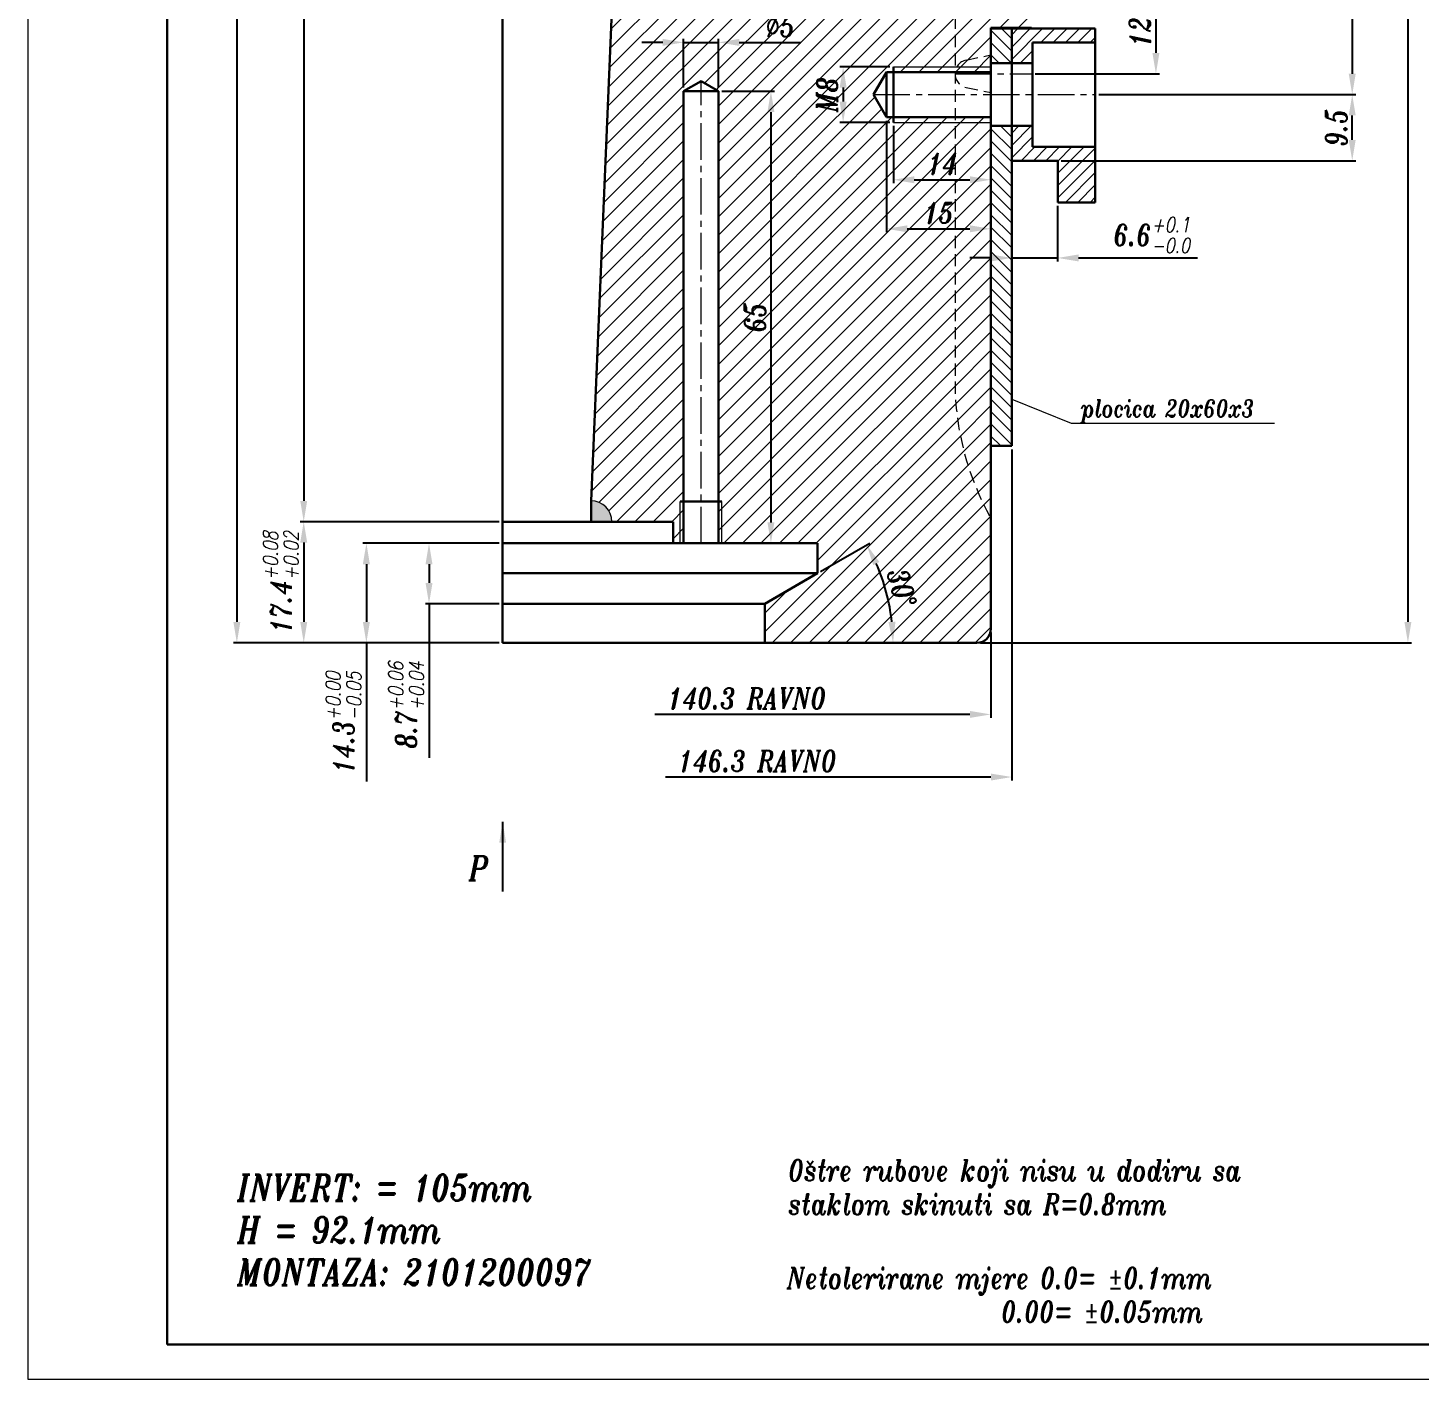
# Model space of a CAD drawing. Extents: x 459 to 1033, y 12 to 616.
# Drawn here: x 459.4 to 659.5, y 12.4 to 206.6 of the extents above; entities that cross this region are included whole.
import ezdxf

# ---------------------------------------------------------------- set-up
doc = ezdxf.new("R2010")
doc.units = 0
doc.header["$LTSCALE"] = 7
doc.header["$MEASUREMENT"] = 0
doc.linetypes.add('CENTER2', pattern=[1.125, 0.75, -0.125, 0.125, -0.125])
doc.linetypes.add('HIDDEN', pattern=[0.375, 0.25, -0.125])
doc.layers.get('0').update_dxf_attribs({"linetype": 'CONTINUOUS', "lineweight": 15})
for name, color, linetype, lineweight in [('1', 1, 'CENTER2', 15), ('2', 2, 'HIDDEN', 15), ('3', 3, 'CONTINUOUS', 30), ('8', 250, 'CONTINUOUS', 15)]:
    doc.layers.add(name, color=color, linetype=linetype, lineweight=lineweight)
doc.styles.add('ITALICT', font='ITALICT.shx', dxfattribs={"width": 0.8, "height": 3})
doc.dimstyles.get("Standard").update_dxf_attribs({"dimtxt": 3, "dimasz": 3, "dimexe": 0.5, "dimexo": 0.5, "dimgap": 0.8, "dimtad": 1, "dimdsep": 46, "dimtxsty": 'ITALICT', "dimcen": 0.09, "dimazin": 2, "dimtfac": 1, "dimtmove": 0, "dimatfit": 3, "dimfxl": 1, "dimtolj": 1, "dimtzin": 0, "dimarcsym": 0})

# ---------------------------------------------------------------- blocks, each defined once
blk = doc.blocks.new('*D64')
at = {"color": 0, "lineweight": -2, "transparency": 16777216}
for p, q in [((583.78, 192.52), (583.78, 184.28)), ((586.78, 184.78), (594.78, 184.78))]:
    blk.add_line(p, q, dxfattribs=at)
at = {"color": 0, "transparency": 16777216}
for points in [[(586.78, 185.28), (586.78, 184.28), (583.78, 184.78)], [(594.78, 185.28), (594.78, 184.28), (597.78, 184.78)]]:
    blk.add_solid(points, dxfattribs=at)
at = {"color": 0, "transparency": 16777216, "insert": (590.78, 187.08), "char_height": 3, "attachment_point": 5, "style": 'ITALICT'}
blk.add_mtext('\\A1;14', dxfattribs=at)
blk = doc.blocks.new('*D65')
at = {"color": 0, "lineweight": -2, "transparency": 16777216}
for p, q in [((582.78, 193.27), (582.78, 177.23)), ((585.78, 177.73), (594.78, 177.73))]:
    blk.add_line(p, q, dxfattribs=at)
at = {"color": 0, "transparency": 16777216}
for points in [[(585.78, 178.23), (585.78, 177.23), (582.78, 177.73)], [(594.78, 178.23), (594.78, 177.23), (597.78, 177.73)]]:
    blk.add_solid(points, dxfattribs=at)
at = {"color": 0, "transparency": 16777216, "insert": (590.28, 180.03), "char_height": 3, "attachment_point": 5, "style": 'ITALICT'}
blk.add_mtext('\\A1;15', dxfattribs=at)
blk = doc.blocks.new('*D17')
at = {"color": 0, "lineweight": -2, "transparency": 16777216}
for p, q in [((606.08, 332.72), (650.21, 332.72)), ((649.71, 329.72), (649.71, 200.02)), ((613.28, 197.02), (650.21, 197.02))]:
    blk.add_line(p, q, dxfattribs=at)
at = {"color": 0, "transparency": 16777216}
for points in [[(649.21, 329.72), (650.21, 329.72), (649.71, 332.72)], [(649.21, 200.02), (650.21, 200.02), (649.71, 197.02)]]:
    blk.add_solid(points, dxfattribs=at)
at = {"color": 0, "transparency": 16777216, "insert": (647.41, 264.87), "char_height": 3, "attachment_point": 5, "rotation": 90, "style": 'ITALICT'}
blk.add_mtext('\\A1;135.7{}{\\H0.71x;\\C3;%%p0.1}', dxfattribs=at)
blk = doc.blocks.new('*D22')
at = {"color": 0, "lineweight": -2, "transparency": 16777216}
for p, q in [((604.13, 212.02), (622, 212.02)), ((621.5, 209.02), (621.5, 203.02)), ((604.13, 200.02), (622, 200.02))]:
    blk.add_line(p, q, dxfattribs=at)
at = {"color": 0, "transparency": 16777216}
for points in [[(621, 209.02), (622, 209.02), (621.5, 212.02)], [(621, 203.02), (622, 203.02), (621.5, 200.02)]]:
    blk.add_solid(points, dxfattribs=at)
at = {"color": 0, "transparency": 16777216, "insert": (619.2, 206.02), "char_height": 3, "attachment_point": 5, "rotation": 90, "style": 'ITALICT'}
blk.add_mtext('\\A1;12', dxfattribs=at)
blk = doc.blocks.new('*D23')
at = {"color": 0, "lineweight": -2, "transparency": 16777216}
for p, q in [((527.13, 376.12), (498.55, 376.12)), ((499.05, 373.12), (499.05, 138.62)), ((527.13, 135.62), (498.55, 135.62))]:
    blk.add_line(p, q, dxfattribs=at)
at = {"color": 0, "transparency": 16777216}
for points in [[(498.55, 373.12), (499.55, 373.12), (499.05, 376.12)], [(498.55, 138.62), (499.55, 138.62), (499.05, 135.62)]]:
    blk.add_solid(points, dxfattribs=at)
at = {"color": 0, "transparency": 16777216, "insert": (496.75, 255.87), "char_height": 3, "attachment_point": 5, "rotation": 90, "style": 'ITALICT'}
blk.add_mtext('\\A1;240.5{}{\\H0.71x;\\C3;%%p0.05}', dxfattribs=at)
blk = doc.blocks.new('*D24')
at = {"color": 0, "lineweight": -2, "transparency": 16777216}
for p, q in [((527.13, 135.62), (498.55, 135.62)), ((499.05, 132.62), (499.05, 121.22)), ((527.13, 118.22), (498.55, 118.22))]:
    blk.add_line(p, q, dxfattribs=at)
at = {"color": 0, "transparency": 16777216}
for points in [[(498.55, 132.62), (499.55, 132.62), (499.05, 135.62)], [(498.55, 121.22), (499.55, 121.22), (499.05, 118.22)]]:
    blk.add_solid(points, dxfattribs=at)
at = {"color": 0, "transparency": 16777216, "insert": (495.76, 126.92), "char_height": 3, "attachment_point": 5, "rotation": 90, "style": 'ITALICT'}
blk.add_mtext('\\A1;17.4{}{\\H0.71x;\\C3;\\S+0.08^ +0.02;}', dxfattribs=at)
blk = doc.blocks.new('*D69')
at = {"color": 0, "lineweight": -2, "transparency": 16777216}
for p, q in [((583.28, 201.02), (576.06, 201.02)), ((576.56, 198.02), (576.56, 196.02)), ((583.28, 193.02), (576.06, 193.02))]:
    blk.add_line(p, q, dxfattribs=at)
at = {"color": 0, "transparency": 16777216}
for points in [[(576.06, 198.02), (577.06, 198.02), (576.56, 201.02)], [(576.06, 196.02), (577.06, 196.02), (576.56, 193.02)]]:
    blk.add_solid(points, dxfattribs=at)
at = {"color": 0, "transparency": 16777216, "insert": (574.26, 197.02), "char_height": 3, "attachment_point": 5, "rotation": 90, "style": 'ITALICT'}
blk.add_mtext('\\A1;M8', dxfattribs=at)
blk = doc.blocks.new('*D26')
at = {"color": 0, "lineweight": -2, "transparency": 16777216}
for p, q in [((527.13, 132.52), (507.55, 132.52)), ((508.05, 129.52), (508.05, 121.22)), ((527.13, 118.22), (507.55, 118.22)), ((508.05, 118.22), (508.05, 98.26))]:
    blk.add_line(p, q, dxfattribs=at)
at = {"color": 0, "transparency": 16777216}
for points in [[(507.55, 129.52), (508.55, 129.52), (508.05, 132.52)], [(507.55, 121.22), (508.55, 121.22), (508.05, 118.22)]]:
    blk.add_solid(points, dxfattribs=at)
at = {"color": 0, "transparency": 16777216, "insert": (504.76, 106.74), "char_height": 3, "attachment_point": 5, "rotation": 90, "style": 'ITALICT'}
blk.add_mtext('\\A1;14.3{}{\\H0.71x;\\C3;\\S+0.00^ -0.05;}', dxfattribs=at)
blk = doc.blocks.new('*D27')
at = {"color": 0, "lineweight": -2, "transparency": 16777216}
for p, q in [((527.13, 132.52), (516.55, 132.52)), ((517.05, 129.52), (517.05, 126.82)), ((527.13, 123.82), (516.55, 123.82)), ((517.05, 123.82), (517.05, 101.7))]:
    blk.add_line(p, q, dxfattribs=at)
at = {"color": 0, "transparency": 16777216}
for points in [[(516.55, 129.52), (517.55, 129.52), (517.05, 132.52)], [(516.55, 126.82), (517.55, 126.82), (517.05, 123.82)]]:
    blk.add_solid(points, dxfattribs=at)
at = {"color": 0, "transparency": 16777216, "insert": (513.76, 109.27), "char_height": 3, "attachment_point": 5, "rotation": 90, "style": 'ITALICT'}
blk.add_mtext('\\A1;8.7{}{\\H0.71x;\\C3;\\S+0.06^ +0.04;}', dxfattribs=at)
blk = doc.blocks.new('*D32')
at = {"color": 0, "lineweight": -2, "transparency": 16777216}
for p, q in [((527.13, 385.62), (488.94, 385.62)), ((489.44, 382.62), (489.44, 121.22)), ((527.13, 118.22), (488.94, 118.22))]:
    blk.add_line(p, q, dxfattribs=at)
at = {"color": 0, "transparency": 16777216}
for points in [[(488.94, 382.62), (489.94, 382.62), (489.44, 385.62)], [(488.94, 121.22), (489.94, 121.22), (489.44, 118.22)]]:
    blk.add_solid(points, dxfattribs=at)
at = {"color": 0, "transparency": 16777216, "insert": (487.14, 251.92), "char_height": 3, "attachment_point": 5, "rotation": 90, "style": 'ITALICT'}
blk.add_mtext('\\A1;267.4', dxfattribs=at)
blk = doc.blocks.new('*D38')
at = {"color": 0, "lineweight": -2, "transparency": 16777216}
for p, q in [((607.38, 181.02), (607.38, 173.04)), ((597.78, 173.54), (594.78, 173.54)), ((600.78, 173.54), (607.38, 173.54)), ((610.38, 173.54), (627.47, 173.54))]:
    blk.add_line(p, q, dxfattribs=at)
at = {"color": 0, "transparency": 16777216}
for points in [[(597.78, 174.04), (597.78, 173.04), (600.78, 173.54)], [(610.38, 174.04), (610.38, 173.04), (607.38, 173.54)]]:
    blk.add_solid(points, dxfattribs=at)
at = {"color": 0, "transparency": 16777216, "insert": (620.9, 176.83), "char_height": 3, "attachment_point": 5, "style": 'ITALICT'}
blk.add_mtext('\\A1;6.6{}{\\H0.71x;\\C3;\\S+0.1^ -0.0;}', dxfattribs=at)
blk = doc.blocks.new('*D39')
at = {"color": 0, "lineweight": -2, "transparency": 16777216}
for p, q in [((613.28, 197.02), (650.21, 197.02)), ((649.71, 190.52), (649.71, 194.02)), ((607.88, 187.52), (650.21, 187.52))]:
    blk.add_line(p, q, dxfattribs=at)
at = {"color": 0, "transparency": 16777216}
for points in [[(649.21, 194.02), (650.21, 194.02), (649.71, 197.02)], [(649.21, 190.52), (650.21, 190.52), (649.71, 187.52)]]:
    blk.add_solid(points, dxfattribs=at)
at = {"color": 0, "transparency": 16777216, "insert": (647.41, 192.27), "char_height": 3, "attachment_point": 5, "rotation": 90, "style": 'ITALICT'}
blk.add_mtext('\\A1;9.5', dxfattribs=at)
blk = doc.blocks.new('*D40')
at = {"color": 0, "lineweight": -2, "transparency": 16777216}
for p, q in [((597.78, 119.72), (597.78, 107.42)), ((594.78, 107.92), (549.51, 107.92))]:
    blk.add_line(p, q, dxfattribs=at)
at = {"color": 0, "transparency": 16777216}
blk.add_solid([(594.78, 108.42), (594.78, 107.42), (597.78, 107.92)], dxfattribs=at)
at = {"color": 0, "transparency": 16777216, "insert": (562.71, 110.22), "char_height": 3, "attachment_point": 5, "style": 'ITALICT'}
blk.add_mtext('\\A1;140.3 RAVNO', dxfattribs=at)
blk = doc.blocks.new('*D42')
at = {"color": 0, "lineweight": -2, "transparency": 16777216}
for p, q in [((600.78, 146.02), (600.78, 98.42)), ((597.78, 98.92), (551.01, 98.92))]:
    blk.add_line(p, q, dxfattribs=at)
at = {"color": 0, "transparency": 16777216}
blk.add_solid([(597.78, 99.42), (597.78, 98.42), (600.78, 98.92)], dxfattribs=at)
at = {"color": 0, "transparency": 16777216, "insert": (564.21, 101.22), "char_height": 3, "attachment_point": 5, "style": 'ITALICT'}
blk.add_mtext('\\A1;146.3 RAVNO', dxfattribs=at)
blk = doc.blocks.new('*D45')
at = {"color": 0, "lineweight": -2, "transparency": 16777216}
for p, q in [((606.08, 332.72), (658.21, 332.72)), ((657.71, 329.72), (657.71, 121.22)), ((596.28, 118.22), (658.21, 118.22))]:
    blk.add_line(p, q, dxfattribs=at)
at = {"color": 0, "transparency": 16777216}
for points in [[(657.21, 329.72), (658.21, 329.72), (657.71, 332.72)], [(657.21, 121.22), (658.21, 121.22), (657.71, 118.22)]]:
    blk.add_solid(points, dxfattribs=at)
at = {"color": 0, "transparency": 16777216, "insert": (655.41, 215.82), "char_height": 3, "attachment_point": 5, "rotation": 90, "style": 'ITALICT'}
blk.add_mtext('\\A1;214.5', dxfattribs=at)
blk = doc.blocks.new('*D71')
at = {"color": 0, "lineweight": -2, "transparency": 16777216}
for p, q in [((559.13, 197.52), (566.68, 197.52)), ((566.18, 194.52), (566.18, 135.52))]:
    blk.add_line(p, q, dxfattribs=at)
at = {"color": 0, "transparency": 16777216}
for points in [[(565.68, 194.52), (566.68, 194.52), (566.18, 197.52)], [(565.68, 135.52), (566.68, 135.52), (566.18, 132.52)]]:
    blk.add_solid(points, dxfattribs=at)
at = {"color": 0, "transparency": 16777216, "insert": (563.88, 165.02), "char_height": 3, "attachment_point": 5, "rotation": 90, "style": 'ITALICT'}
blk.add_mtext('\\A1;65', dxfattribs=at)
blk = doc.blocks.new('*D72')
at = {"color": 0, "lineweight": -2, "transparency": 16777216}
for p, q in [((550.63, 204.53), (547.63, 204.53)), ((553.63, 198.02), (553.63, 205.03)), ((553.63, 204.53), (558.63, 204.53)), ((558.63, 198.02), (558.63, 205.03)), ((561.63, 204.53), (570.46, 204.53))]:
    blk.add_line(p, q, dxfattribs=at)
at = {"color": 0, "transparency": 16777216}
for points in [[(550.63, 205.03), (550.63, 204.03), (553.63, 204.53)], [(561.63, 205.03), (561.63, 204.03), (558.63, 204.53)]]:
    blk.add_solid(points, dxfattribs=at)
at = {"color": 0, "transparency": 16777216, "insert": (567.55, 206.83), "char_height": 3, "attachment_point": 5, "style": 'ITALICT'}
blk.add_mtext('\\A1;%%c5', dxfattribs=at)
blk = doc.blocks.new('*D73')
at = {"color": 0, "lineweight": -2, "transparency": 16777216}
blk.add_line((573.32, 128.46), (580.39, 132.54), dxfattribs=at)
blk.add_arc((555.58, 118.22), 28.14, 6.1107, 23.8893, dxfattribs=at)
at = {"color": 0, "transparency": 16777216}
for points in [[(580.87, 129.39), (581.76, 129.84), (579.96, 132.29)], [(584.07, 121.24), (583.07, 121.19), (583.73, 118.22)]]:
    blk.add_solid(points, dxfattribs=at)
at = {"color": 0, "transparency": 16777216, "insert": (584.99, 126.1), "char_height": 3, "attachment_point": 5, "rotation": 285, "style": 'ITALICT'}
blk.add_mtext('\\A1;30°', dxfattribs=at)

msp = doc.modelspace()

# ---------------------------------------------------------------- hatches: boundary and pattern name
h = msp.add_hatch(color=256)
h.dxf.hatch_style = 1
h.paths.add_polyline_path([(540.334, 138.621), (540.334, 135.621), (543.334, 135.621, 0.41421356)])
at = {"layer": '8'}
h = msp.add_hatch(dxfattribs=at)
h.set_pattern_fill('ANSI31', color=256, scale=15)
h.paths.add_polyline_path([(559.134, 138.521), (558.634, 138.521), (558.634, 132.521), (559.134, 132.521)], flags=17)
h.paths.add_polyline_path([(553.634, 138.521), (553.134, 138.521), (553.134, 132.521), (553.634, 132.521)], flags=17)
h.paths.add_polyline_path([(597.784, 193.021), (592.634, 193.021), (592.634, 155.771, 0.1289713), (597.784, 136.1374)], flags=17)
h.paths.add_polyline_path([(597.784, 193.771), (592.634, 193.771), (592.634, 193.021), (597.784, 193.021)], flags=17)
h.paths.add_polyline_path([(592.634, 193.771), (583.784, 193.771), (583.784, 193.021), (592.634, 193.021)], flags=17)
h.paths.add_polyline_path([(592.634, 201.021), (583.784, 201.021), (583.784, 200.271), (592.634, 200.271)], flags=17)
h.paths.add_polyline_path([(597.784, 201.021), (592.902, 201.021, 0.09989808), (592.6497, 200.271), (597.784, 200.271)], flags=17)
h.paths.add_polyline_path([(597.784, 202.7353), (594.2182, 201.9773, 0.21255656), (592.902, 201.021), (597.784, 201.021)], flags=17)
h.paths.add_polyline_path([(592.902, 201.021), (592.634, 201.021), (592.634, 200.271), (592.6497, 200.271, -0.09989808)], flags=17)
h.paths.add_polyline_path([(597.784, 206.621), (603.634, 206.621), (603.634, 208.0633), (594.2182, 210.0647, -0.35411857), (592.634, 212.021), (592.634, 201.021), (592.902, 201.021, -0.21255656), (594.2182, 201.9773), (597.784, 202.7353)])
h.paths.add_polyline_path([(603.634, 212.021), (592.634, 212.021, 0.35411857), (594.2182, 210.0647), (603.634, 208.0633)], flags=17)
h.paths.add_polyline_path([(603.634, 215.9787), (594.2182, 213.9773, 0.35411857), (592.634, 212.021), (603.634, 212.021)], flags=17)
h.paths.add_polyline_path([(603.634, 220.0633), (594.2182, 222.0647, -0.35411857), (592.634, 224.021), (592.634, 212.021, -0.35411857), (594.2182, 213.9773), (603.634, 215.9787)])
h.paths.add_polyline_path([(603.634, 232.0633), (594.2182, 234.0647, -0.35411857), (592.634, 236.021), (592.634, 224.021, -0.35411857), (594.2182, 225.9773), (603.634, 227.9787)])
h.paths.add_polyline_path([(603.634, 244.0633), (594.2182, 246.0647, -0.35411857), (592.634, 248.021), (592.634, 236.021, -0.35411857), (594.2182, 237.9773), (603.634, 239.9787)])
h.paths.add_polyline_path([(603.634, 256.0633), (594.2182, 258.0647, -0.35411857), (592.634, 260.021), (592.634, 248.021, -0.35411857), (594.2182, 249.9773), (603.634, 251.9787)])
h.paths.add_polyline_path([(603.634, 275.971), (592.634, 286.971), (592.634, 260.021, -0.35411857), (594.2182, 261.9773), (603.634, 263.9787)])
h.paths.add_polyline_path([(583.634, 385.621), (582.634, 385.621), (582.634, 365.621), (583.634, 365.621)], flags=17)
h.paths.add_polyline_path([(572.634, 385.621), (571.634, 385.621), (571.634, 365.621), (572.634, 365.621)], flags=17)
h.paths.add_polyline_path([(581.8272, 291.2139), (581.8272, 296.8282), (577.3272, 296.8282), (577.3272, 291.2139)], flags=24)
h.paths.add_polyline_path([(546.4983, 222.7657), (556.9126, 222.7657), (556.9126, 227.2657), (546.4983, 227.2657)], flags=24)
h.paths.add_polyline_path([(583.1902, 227.3629), (588.201, 231.1815), (585.4734, 234.7607), (580.4626, 230.9421)], flags=24)
h.paths.add_polyline_path([(564.684, 204.5821), (570.4126, 204.5821), (570.4126, 209.0821), (564.684, 209.0821)], flags=24)
h.paths.add_polyline_path([(576.5071, 193.6425), (576.5071, 200.3996), (572.0071, 200.3996), (572.0071, 193.6425)], flags=24)
h.paths.add_polyline_path([(566.1277, 162.1567), (566.1277, 167.8853), (561.6277, 167.8853), (561.6277, 162.1567)], flags=24)
h.paths.add_polyline_path([(587.6483, 177.7781), (592.9198, 177.7781), (592.9198, 182.2781), (587.6483, 182.2781)], flags=24)
h.paths.add_polyline_path([(588.2055, 184.8305), (593.3626, 184.8305), (593.3626, 189.3305), (588.2055, 189.3305)], flags=24)
h.paths.add_polyline_path([(581.8826, 129.002), (583.7498, 122.0335), (588.0964, 123.1982), (586.2292, 130.1666)], flags=24)
h.paths.add_polyline_path([(595.7269, 216.5126), (600.5412, 216.5126), (600.5412, 221.0126), (595.7269, 221.0126)], flags=24)
edge = h.paths.add_edge_path()
edge.add_arc((540.334, 135.621), 3, 0, 90)
edge.add_line((540.334, 138.621), (543.4943, 212.8836))
edge.add_arc((43.9464, 234.1421), 500, 357.563227, 359.596515)
edge.add_line((543.934, 230.621), (544.434, 301.621))
edge.add_arc((700.3997, 300.5227), 155.9696, 173.527898, 179.596515, ccw=False)
edge.add_arc((465.934, 327.121), 80, 353.527898, 360)
edge.add_arc((740.1903, 327.121), 194.2562, 171.074363, 180, ccw=False)
edge.add_arc((479.134, 368.121), 70, 351.074363, 360)
edge.add_arc((521.8674, 368.121), 27.2667, 0, 10.754411)
edge.add_arc((547.934, 376.121), 3, 283.907971, 360)
edge.add_line((550.934, 376.121), (555.234, 376.121))
edge.add_line((555.234, 376.121), (555.234, 374.121))
edge.add_line((555.234, 374.121), (560.234, 374.121))
edge.add_line((560.234, 374.121), (560.234, 376.121))
edge.add_line((560.234, 376.121), (565.7189, 385.621))
edge.add_line((565.7189, 385.621), (571.634, 385.621))
edge.add_line((571.634, 385.621), (571.634, 365.621))
edge.add_line((571.634, 365.621), (572.634, 365.621))
edge.add_line((572.634, 365.621), (572.634, 363.621))
edge.add_line((572.634, 363.621), (577.634, 360.7343))
edge.add_line((577.634, 360.7343), (582.634, 363.621))
edge.add_line((582.634, 363.621), (582.634, 365.621))
edge.add_line((582.634, 365.621), (583.634, 365.621))
edge.add_line((583.634, 365.621), (583.634, 385.621))
edge.add_line((583.634, 385.621), (589.584, 385.621))
edge.add_arc((589.584, 382.621), 3, 0, 90, ccw=False)
edge.add_line((592.584, 382.621), (592.584, 287.021))
edge.add_line((592.584, 287.021), (592.634, 286.971))
edge.add_line((592.634, 286.971), (592.634, 201.021))
edge.add_line((592.634, 201.021), (583.784, 201.021))
edge.add_line((583.784, 201.021), (583.784, 200.271))
edge.add_line((583.784, 200.271), (582.784, 200.271))
edge.add_line((582.784, 200.271), (580.9077, 197.021))
edge.add_line((580.9077, 197.021), (582.784, 193.771))
edge.add_line((582.784, 193.771), (583.784, 193.771))
edge.add_line((583.784, 193.771), (583.784, 193.021))
edge.add_line((583.784, 193.021), (592.634, 193.021))
edge.add_line((592.634, 193.021), (592.634, 155.771))
edge.add_arc((632.634, 155.771), 40, 180, 209.395776)
edge.add_line((597.784, 136.1374), (597.784, 120.221))
edge.add_arc((595.784, 120.221), 2, -90, 0, ccw=False)
edge.add_line((595.784, 118.221), (565.284, 118.221))
edge.add_line((565.284, 118.221), (565.284, 123.821))
edge.add_line((565.284, 123.821), (572.884, 128.2089))
edge.add_line((572.884, 128.2089), (572.884, 132.521))
edge.add_line((572.884, 132.521), (559.134, 132.521))
edge.add_line((559.134, 132.521), (559.134, 138.521))
edge.add_line((559.134, 138.521), (558.634, 138.521))
edge.add_line((558.634, 138.521), (558.634, 197.521))
edge.add_line((558.634, 197.521), (556.134, 198.9644))
edge.add_line((556.134, 198.9644), (553.634, 197.521))
edge.add_line((553.634, 197.521), (553.634, 138.521))
edge.add_line((553.634, 138.521), (553.134, 138.521))
edge.add_line((553.134, 138.521), (553.134, 132.521))
edge.add_line((553.134, 132.521), (552.134, 132.521))
edge.add_line((552.134, 132.521), (552.134, 135.621))
edge.add_line((552.134, 135.621), (543.334, 135.621))
h = msp.add_hatch(dxfattribs=at)
h.set_pattern_fill('ANSI31', color=256, scale=10, angle=90, style=0)
h.set_pattern_definition([(135, (400.5288, -17.2076), (-0.8838835, -0.8838835), [])])
h.paths.add_polyline_path([(600.784, 160.021), (597.784, 160.021), (597.784, 146.521), (600.784, 146.521)])
h.paths.add_polyline_path([(600.784, 172.021), (597.784, 172.021), (597.784, 160.021), (600.784, 160.021)])
h.paths.add_polyline_path([(600.784, 192.521), (597.784, 192.521), (597.784, 172.021), (600.784, 172.021)])
h.paths.add_polyline_path([(600.784, 206.521), (597.784, 206.521), (597.784, 201.521), (600.784, 201.521)])
h = msp.add_hatch(dxfattribs=at)
h.set_pattern_fill('ANSI31', color=256, scale=10, style=0)
h.set_pattern_definition([(45, (400.5288, -15.8437), (-0.8838835, 0.8838835), [])])
h.paths.add_polyline_path([(603.784, 204.521), (612.784, 204.521), (612.784, 206.521), (600.784, 206.521), (600.784, 201.521), (603.784, 201.521)])
h.paths.add_polyline_path([(603.784, 189.521), (603.784, 192.521), (600.784, 192.521), (600.784, 187.521), (607.384, 187.521), (607.384, 181.521), (612.784, 181.521), (612.784, 189.521)])

# ---------------------------------------------------------------- linework, layer by layer
for p, q in [((459.4079, 612.9628), (459.4079, 12.3608)), ((583.784, 201.021), (597.784, 201.021)), ((583.784, 193.021), (597.784, 193.021)), ((600.784, 153.2188), (609.3226, 149.7677)), ((609.3226, 149.7677), (638.5549, 149.7677)), ((553.134, 132.521), (553.134, 138.521)), ((559.134, 132.521), (559.134, 138.521)), ((459.4079, 12.3608), (879.4079, 12.3608))]:
    msp.add_line(p, q)
msp.add_arc((540.334, 135.621), 3, 360, 90)
at = {"layer": '1'}
for p, q in [((556.134, 132.521), (556.134, 198.9644)), ((592.634, 200.021), (603.634, 200.021)), ((580.9077, 197.021), (612.784, 197.021))]:
    msp.add_line(p, q, dxfattribs=at)
at = {"layer": '2'}
for p, q in [((592.634, 286.971), (592.634, 155.771)), ((594.2182, 201.9773), (597.784, 202.7353)), ((594.2182, 198.0647), (597.784, 197.3068))]:
    msp.add_line(p, q, dxfattribs=at)
for centre, radius, start, end in [((594.634, 200.021), 2, 102, 258), ((632.634, 155.771), 40, 180, 209.395776)]:
    msp.add_arc(centre, radius, start, end, dxfattribs=at)
at = {"layer": '3'}
for p, q in [((479.4079, 607.9628), (479.4079, 17.3608)), ((527.634, 385.621), (527.634, 118.221)), ((540.334, 138.621), (543.4943, 212.8836)), ((597.784, 206.621), (603.634, 206.621)), ((597.784, 206.621), (597.784, 120.221)), ((597.784, 206.521), (612.784, 206.521)), ((600.784, 206.521), (600.784, 146.521)), ((612.784, 206.521), (612.784, 181.521)), ((603.784, 204.521), (612.784, 204.521)), ((603.784, 204.521), (603.784, 189.521)), ((582.784, 200.271), (580.9077, 197.021)), ((582.784, 200.271), (582.784, 193.771)), ((582.784, 200.271), (597.784, 200.271)), ((583.784, 201.021), (583.784, 193.021)), ((597.784, 201.521), (603.784, 201.521)), ((553.634, 197.521), (556.134, 198.9644)), ((558.634, 197.521), (556.134, 198.9644)), ((553.634, 132.521), (553.634, 197.521)), ((553.634, 197.521), (558.634, 197.521)), ((558.634, 132.521), (558.634, 197.521)), ((582.784, 193.771), (580.9077, 197.021)), ((582.784, 193.771), (597.784, 193.771)), ((597.784, 192.521), (603.784, 192.521)), ((603.784, 189.521), (612.784, 189.521)), ((600.784, 187.521), (607.384, 187.521)), ((607.384, 187.521), (607.384, 181.521)), ((607.384, 181.521), (612.784, 181.521)), ((597.784, 146.521), (600.784, 146.521)), ((540.334, 138.621), (540.334, 135.621)), ((553.134, 138.521), (559.134, 138.521)), ((527.634, 135.621), (552.134, 135.621)), ((552.134, 132.521), (552.134, 135.621)), ((527.634, 132.521), (572.884, 132.521)), ((572.884, 128.2089), (572.884, 132.521)), ((572.884, 128.2089), (527.634, 128.2089)), ((565.284, 123.821), (572.884, 128.2089)), ((527.634, 123.821), (565.284, 123.821)), ((565.284, 118.221), (565.284, 123.821)), ((527.634, 118.221), (595.784, 118.221)), ((479.4079, 17.3608), (874.4079, 17.3608))]:
    msp.add_line(p, q, dxfattribs=at)
msp.add_arc((595.784, 120.221), 2, 270, 0, dxfattribs=at)

# ---------------------------------------------------------------- texts
at = {"style": 'ITALICT', "width": 0.8}
for s, height, p in [('plocica 20x60x3', 2.5, (610.7459, 150.6535)), ('P', 3.5, (522.764, 84.0452)), ('Oštre rubove koji nisu u dodiru sa', 3, (568.683, 40.8779)), ('INVERT: = 105mm', 3.75, (489.4815, 38.0188)), ('staklom skinuti sa R=0.8mm', 3, (568.683, 36.0208)), ('H = 92.1mm', 3.75, (489.4815, 31.9474)), ('MONTAZA: 2101200097', 3.75, (489.4815, 25.8759)), ('Netolerirane mjere 0.0= %%P0.1mm', 3, (568.4822, 25.418)), ('                0.00= %%P0.05mm', 3, (570.677, 20.5609))]:
    msp.add_text(s, height=height, dxfattribs=at).set_placement(p)

# ---------------------------------------------------------------- dimensions: what is measured, and where the dimension line sits
for base, p1, p2, picture, middle in [((489.4387, 118.221), (527.634, 385.621), (527.634, 118.221), '*D32', (487.1387, 251.921)), ((566.1777, 132.521), (558.634, 197.521), (566.1777, 132.521), '*D71', (563.8777, 165.021)), ((649.7137, 197.021), (607.384, 187.521), (612.784, 197.021), '*D39', (647.4137, 192.271))]:
    dim = msp.add_linear_dim(base=base, p1=p1, p2=p2, angle=90, dimstyle='Standard')
    dim.commit()
    dim.dimension.update_dxf_attribs({"geometry": picture, "text_midpoint": middle})
for base, p1, p2, text, override, picture, middle in [((499.0466, 135.621), (527.634, 376.121), (527.634, 135.621), '<>{}{\\H0.71x;\\C3;%%p0.05}', {"dimtp": 0.05, "dimtm": 0.05, "dimtdec": 2, "dimtzin": 0}, '*D23', (496.7466, 255.871)), ((499.0466, 118.221), (527.634, 135.621), (527.634, 118.221), '<>{}{\\H0.71x;\\C3;\\S+0.08^ +0.02;}', {"dimtp": 0.08, "dimtm": -0.02, "dimtdec": 2, "dimtmove": 0, "dimtzin": 0}, '*D24', (495.7616, 126.921))]:
    dim = msp.add_linear_dim(base=base, p1=p1, p2=p2, angle=90, text=text, dimstyle='Standard', override=override)
    dim.commit()
    dim.dimension.update_dxf_attribs({"geometry": picture, "text_midpoint": middle})
dim = msp.add_linear_dim(base=(657.7137, 118.221), p1=(605.584, 332.721), p2=(595.784, 118.221), angle=90, dimstyle='Standard', override={"dimtmove": 0})
dim.commit()
dim.dimension.update_dxf_attribs({"geometry": '*D45', "text_midpoint": (657.7137, 215.821), "dimtype": 160})
for base, p1, p2, text, override, picture, middle in [((649.7137, 197.021), (605.584, 332.721), (612.784, 197.021), '<>{}{\\H0.71x;\\C3;%%p0.1}', {"dimtol": 0, "dimlim": 0, "dimtp": 0, "dimtm": 0, "dimtfac": 1, "dimtdec": 2, "dimtmove": 0, "dimtolj": 1, "dimtzin": 0}, '*D17', (649.7137, 264.871)), ((508.0466, 132.521), (527.634, 118.221), (527.634, 132.521), '<>{}{\\H0.71x;\\C3;\\S+0.00^ -0.05;}', {"dimtp": 0, "dimtm": 0.05, "dimtdec": 2, "dimtmove": 0, "dimtzin": 0}, '*D26', (508.0466, 106.7382)), ((517.0466, 132.521), (527.634, 123.821), (527.634, 132.521), '<>{}{\\H0.71x;\\C3;\\S+0.06^ +0.04;}', {"dimtp": 0.06, "dimtm": -0.04, "dimtdec": 2, "dimtmove": 0, "dimtzin": 0}, '*D27', (517.0466, 109.2665))]:
    dim = msp.add_linear_dim(base=base, p1=p1, p2=p2, angle=90, text=text, dimstyle='Standard', override=override)
    dim.commit()
    dim.dimension.update_dxf_attribs({"geometry": picture, "text_midpoint": middle, "dimtype": 160})
for base, p1, p2, angle, override, picture, middle in [((621.4964, 200.021), (603.634, 212.021), (603.634, 200.021), 90, {"dimtmove": 1}, '*D22', (619.1964, 206.021)), ((558.634, 204.5321), (553.634, 197.521), (558.634, 197.521), 180, {"dimpost": '%%c<>'}, '*D72', (567.5483, 206.8321))]:
    dim = msp.add_linear_dim(base=base, p1=p1, p2=p2, angle=angle, dimstyle='Standard', override=override)
    dim.commit()
    dim.dimension.update_dxf_attribs({"geometry": picture, "text_midpoint": middle})
dim = msp.add_linear_dim(base=(576.5571, 193.021), p1=(583.784, 201.021), p2=(583.784, 193.021), angle=90, text='M<>', dimstyle='Standard')
dim.commit()
dim.dimension.update_dxf_attribs({"geometry": '*D69', "text_midpoint": (576.5571, 197.021), "dimtype": 160})
for base, p1, p2, picture, middle in [((597.784, 177.7281), (582.784, 193.771), (597.784, 177.7281), '*D65', (590.284, 180.0281)), ((597.784, 184.7805), (583.784, 193.021), (597.784, 184.7805), '*D64', (590.784, 187.0805))]:
    dim = msp.add_linear_dim(base=base, p1=p1, p2=p2, dimstyle='Standard')
    dim.commit()
    dim.dimension.update_dxf_attribs({"geometry": picture, "text_midpoint": middle})
for base, p1, p2, text, override, picture, middle in [((607.384, 173.5444), (600.784, 173.5444), (607.384, 181.521), '<>{}{\\H0.71x;\\C3;\\S+0.1^ -0.0;}', {"dimtp": 0.1, "dimtm": 0, "dimtdec": 1, "dimtzin": 0}, '*D38', (620.8955, 173.5444)), ((527.634, 98.9151), (600.784, 146.521), (527.634, 118.221), '<> RAVNO', {"dimlfac": 2, "dimse2": 1, "dimsd2": 1, "dimtmove": 0}, '*D42', (564.209, 98.9151))]:
    dim = msp.add_linear_dim(base=base, p1=p1, p2=p2, text=text, dimstyle='Standard', override=override)
    dim.commit()
    dim.dimension.update_dxf_attribs({"geometry": picture, "text_midpoint": middle, "dimtype": 160})
dim = msp.add_angular_dim_2l(base=(583.2993, 123.1079), line1=((527.634, 118.221), (595.784, 118.221)), line2=((565.284, 123.821), (572.884, 128.2089)), dimstyle='Standard')
dim.commit()
dim.dimension.update_dxf_attribs({"geometry": '*D73', "text_midpoint": (584.9895, 126.1001)})
dim = msp.add_linear_dim(base=(527.634, 107.9151), p1=(597.784, 120.221), p2=(527.634, 118.221), text='<> RAVNO', dimstyle='Standard', override={"dimlfac": 2, "dimse2": 1, "dimsd2": 1, "dimtmove": 0})
dim.commit()
dim.dimension.update_dxf_attribs({"geometry": '*D40', "text_midpoint": (562.709, 110.2151)})

# ---------------------------------------------------------------- leaders
msp.add_leader([(527.634, 92.4766), (527.634, 82.4766)], dimstyle='Standard', override={"dimgap": 0.7, "dimtad": 0})

doc.saveas('drawing.dxf')
